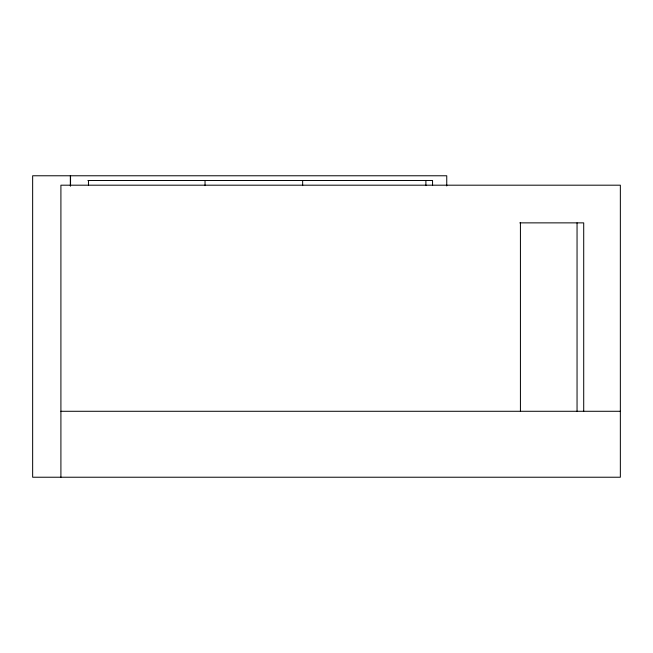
<?xml version="1.0" encoding="UTF-8"?>
<svg xmlns="http://www.w3.org/2000/svg" width="653" height="653" viewBox="0 0 653 653"><rect width="100%" height="100%" fill="white"/><g stroke="black" fill="none" stroke-linecap="round" stroke-linejoin="round"><path stroke-width="0.98" d="M87.91 180.514L432.555 180.481L432.555 185.574M519.796 222.869L583.709 222.869L583.709 411.284M60.909 411.284L620.35 411.284M577.048 222.869L577.048 411.284M520.425 222.869L520.425 411.284M446.75 185.95L446.75 175.771L32.65 175.771L32.65 477.229L620.35 477.229L620.35 185.191L60.909 185.191L60.909 477.229M425.895 180.514L425.895 185.607M302.657 180.514L302.657 185.607M205.034 180.514L205.034 185.607M88.457 180.481L88.457 185.574M70.548 175.771L70.548 185.95M70.336 175.771L70.336 185.95"/></g></svg>
